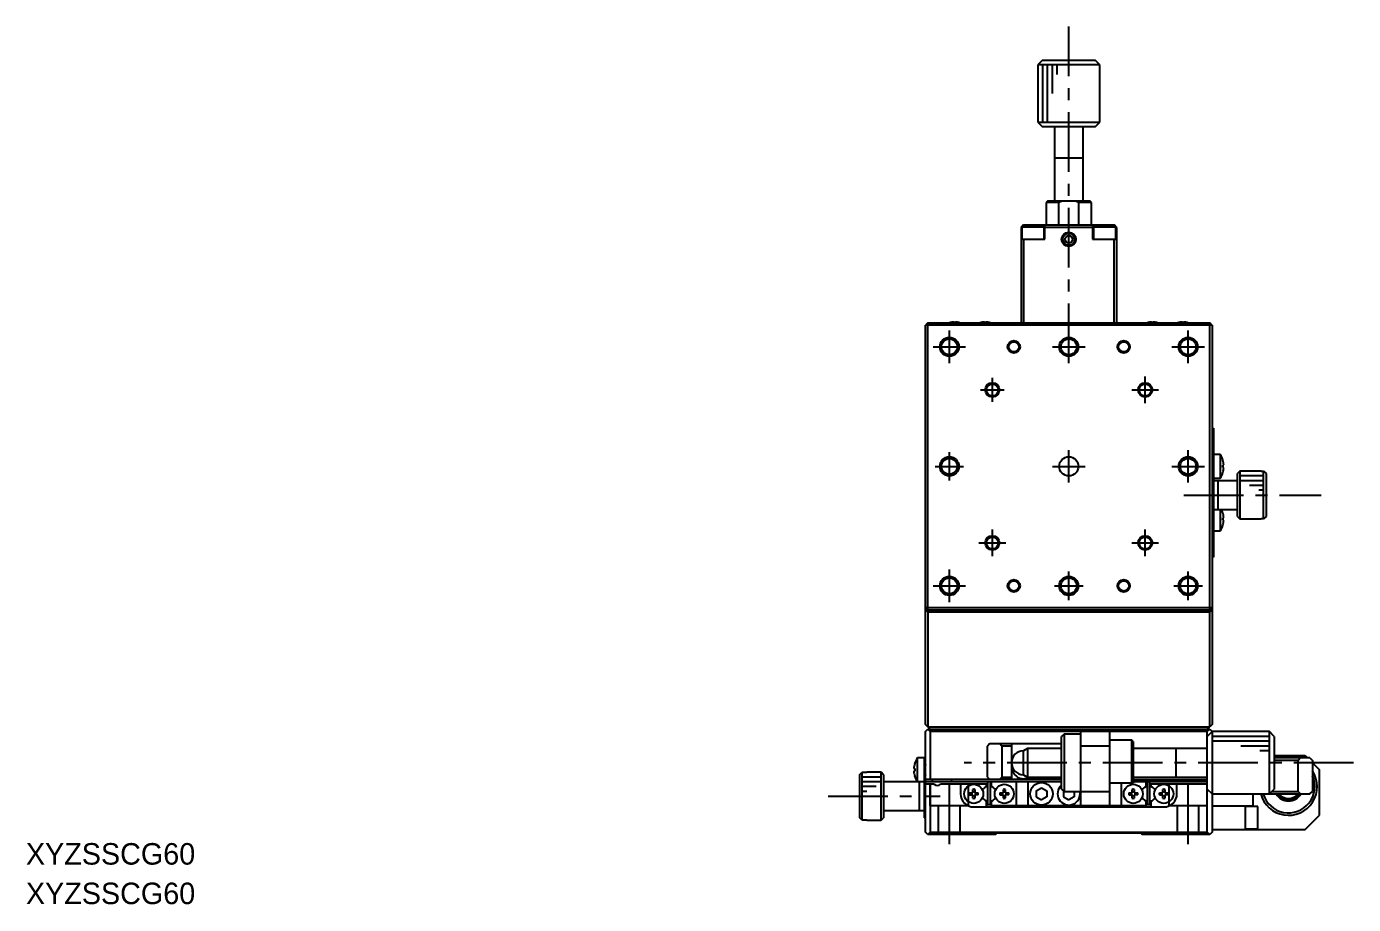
# Model space of a CAD drawing. Extents: x -311 to 350, y 30 to 570.
# Drawn here: x -285.5 to -7.7, y 30.1 to 213.7 of the extents above; entities that cross this region are included whole.
import ezdxf

# ---------------------------------------------------------------- set-up
doc = ezdxf.new("R2010")
doc.units = 0
doc.header["$LTSCALE"] = 10
doc.linetypes.add('CENTER', pattern=[2, 1.25, -0.25, 0.25, -0.25])
doc.linetypes.add('DASHED', pattern=[3.5, 2, -1.5])
doc.layers.get('0').update_dxf_attribs({"linetype": 'CONTINUOUS'})
doc.layers.add('CENTER', color=1, linetype='CENTER')
doc.styles.get("Standard").update_dxf_attribs({"font": 'FGP教科書体NT-M'})

msp = doc.modelspace()

# ---------------------------------------------------------------- linework, layer by layer
at = {"color": 7, "linetype": 'CONTINUOUS'}
for p, q in [((-72.772587, 206.696779), (-73.772587, 205.696779)), ((-60.772587, 205.696779), (-73.772587, 205.696779)), ((-73.772587, 205.696779), (-73.772587, 193.696779)), ((-72.772587, 206.696779), (-61.772587, 206.696779)), ((-60.772587, 205.696779), (-61.772587, 206.696779)), ((-60.772587, 193.696779), (-60.772587, 205.696779)), ((-73.772587, 193.696779), (-72.772587, 192.696779)), ((-73.772587, 193.696779), (-60.772587, 193.696779)), ((-61.772587, 192.696779), (-72.772587, 192.696779)), ((-70.272587, 192.696779), (-70.272587, 177.196798)), ((-64.272587, 177.196798), (-64.272587, 192.696779)), ((-61.772587, 192.696779), (-60.772587, 193.696779)), ((-71.722587, 177.196779), (-72.022587, 176.896779)), ((-69.393908, 176.896779), (-72.022587, 176.896779)), ((-72.022587, 176.896779), (-72.022587, 172.196779)), ((-62.822587, 177.196779), (-71.722587, 177.196779)), ((-68.591678, 177.196779), (-69.393908, 176.896779)), ((-69.393908, 176.896779), (-69.393908, 172.196779)), ((-65.151267, 176.896779), (-65.953497, 177.196779)), ((-62.522587, 176.896779), (-65.151267, 176.896779)), ((-65.151267, 172.196779), (-65.151267, 176.896779)), ((-62.522587, 176.896779), (-62.822587, 177.196779)), ((-62.522587, 172.196779), (-62.522587, 176.896779)), ((-76.772587, 172.196779), (-77.272587, 171.696779)), ((-77.272587, 171.696779), (-77.272587, 151.696779)), ((-77.122587, 171.796779), (-77.122587, 169.196779)), ((-77.122587, 171.796779), (-72.422587, 171.796779)), ((-76.772587, 172.196779), (-57.772587, 172.196779)), ((-72.422587, 169.196779), (-72.422587, 171.796779)), ((-72.272587, 169.196779), (-72.272587, 172.196779)), ((-62.272587, 171.696779), (-72.272587, 171.696779)), ((-68.138613, 169.196779), (-67.7056, 169.946779)), ((-67.7056, 169.946779), (-66.839575, 169.946779)), ((-66.839575, 169.946779), (-66.406562, 169.196779)), ((-62.272587, 172.196779), (-62.272587, 169.196779)), ((-62.122587, 171.796779), (-62.122587, 169.196779)), ((-62.122587, 171.796779), (-57.422587, 171.796779)), ((-57.272587, 171.696779), (-57.772587, 172.196779)), ((-57.422587, 169.196779), (-57.422587, 171.796779)), ((-57.272587, 171.696779), (-57.272587, 151.696779)), ((-77.272587, 169.196779), (-72.272587, 169.196779)), ((-76.772587, 169.196779), (-76.772587, 151.696779)), ((-67.7056, 168.446779), (-68.138613, 169.196779)), ((-66.839575, 168.446779), (-67.7056, 168.446779)), ((-66.406562, 169.196779), (-66.839575, 168.446779)), ((-62.272587, 169.196779), (-57.272587, 169.196779)), ((-57.772587, 151.696779), (-57.772587, 169.196779)), ((-96.772587, 151.696779), (-97.272587, 151.196779)), ((-97.272587, 67.696779), (-97.272587, 151.196779)), ((-37.272587, 151.196779), (-97.272587, 151.196779)), ((-96.772587, 91.696779), (-96.772587, 151.696779)), ((-96.772587, 151.696779), (-37.772587, 151.696779)), ((-92.058949, 151.7663), (-92.061203, 151.770923)), ((-91.352587, 151.7663), (-91.352587, 151.886638)), ((-90.992587, 151.7663), (-91.352587, 151.7663)), ((-90.992587, 151.886638), (-90.992587, 151.7663)), ((-90.283971, 151.770923), (-90.286226, 151.7663)), ((-85.658949, 151.7663), (-85.661203, 151.770923)), ((-84.952587, 151.7663), (-84.952587, 151.886638)), ((-84.592587, 151.7663), (-84.952587, 151.7663)), ((-84.592587, 151.886638), (-84.592587, 151.7663)), ((-83.883971, 151.770923), (-83.886226, 151.7663)), ((-50.658949, 151.7663), (-50.661203, 151.770923)), ((-49.952587, 151.7663), (-49.952587, 151.886638)), ((-49.592587, 151.7663), (-49.952587, 151.7663)), ((-49.592587, 151.886638), (-49.592587, 151.7663)), ((-48.883971, 151.770923), (-48.886226, 151.7663)), ((-44.258949, 151.7663), (-44.261203, 151.770923)), ((-43.552587, 151.7663), (-43.552587, 151.886638)), ((-43.192587, 151.7663), (-43.552587, 151.7663)), ((-43.192587, 151.886638), (-43.192587, 151.7663)), ((-42.483971, 151.770923), (-42.486226, 151.7663)), ((-37.272587, 151.196779), (-37.772587, 151.696779)), ((-37.772587, 91.696779), (-37.772587, 151.696779)), ((-37.272587, 151.196779), (-37.272587, 67.696779)), ((-37.272587, 129.696779), (-36.972587, 129.696779)), ((-36.972587, 129.696779), (-36.972587, 102.696779)), ((-35.58093, 124.196779), (-36.972587, 124.196779)), ((-35.58093, 124.196779), (-35.58093, 119.196779)), ((-35.010007, 122.955368), (-35.003152, 122.958712)), ((-35.010007, 121.956779), (-34.837635, 121.956779)), ((-35.010007, 121.436779), (-35.010007, 121.956779)), ((-34.837635, 121.436779), (-35.010007, 121.436779)), ((-35.003152, 120.434846), (-35.010007, 120.438189)), ((-31.472587, 120.696779), (-31.972587, 120.196779)), ((-31.972587, 111.196779), (-31.972587, 120.196779)), ((-31.472587, 120.696779), (-31.472587, 110.696779)), ((-26.972587, 120.696779), (-31.472587, 120.696779)), ((-26.972587, 120.696779), (-26.972587, 120.680753)), ((-26.972587, 120.680753), (-26.472587, 120.680753)), ((-26.472587, 110.712804), (-26.472587, 120.680753)), ((-26.472587, 120.680753), (-25.972587, 120.178966)), ((-25.972587, 120.178966), (-25.972587, 111.214592)), ((-36.972587, 119.196779), (-35.58093, 119.196779)), ((-31.972587, 118.696779), (-36.972587, 118.696779)), ((-35.972587, 112.696779), (-35.972587, 118.696779)), ((-36.972587, 112.696779), (-31.972587, 112.696779)), ((-35.58093, 112.696779), (-35.58093, 108.196779)), ((-35.010007, 111.955368), (-35.003152, 111.958712)), ((-31.972587, 111.196779), (-31.472587, 110.696779)), ((-25.972587, 111.214592), (-26.472587, 110.712804)), ((-35.010007, 110.956779), (-34.837635, 110.956779)), ((-35.010007, 110.436779), (-35.010007, 110.956779)), ((-34.837635, 110.436779), (-35.010007, 110.436779)), ((-35.003152, 109.434846), (-35.010007, 109.438189)), ((-31.472587, 110.696779), (-26.972587, 110.696779)), ((-26.972587, 110.712804), (-26.972587, 110.696779)), ((-26.472587, 110.712804), (-26.972587, 110.712804)), ((-36.972587, 108.196779), (-35.58093, 108.196779)), ((-36.972587, 102.696779), (-37.272587, 102.696779)), ((-97.272587, 92.196779), (-96.772587, 91.696779)), ((-97.272587, 92.196779), (-37.272587, 92.196779)), ((-97.272587, 91.696779), (-96.772587, 91.196779)), ((-97.272587, 91.696779), (-37.272587, 91.696779)), ((-37.772587, 91.696779), (-37.272587, 92.196779)), ((-37.772587, 91.196779), (-37.272587, 91.696779)), ((-37.772587, 91.196779), (-96.772587, 91.196779)), ((-96.772587, 91.196779), (-96.772587, 67.196779)), ((-92.061203, 91.622635), (-92.058949, 91.627257)), ((-91.352587, 91.627257), (-90.992587, 91.627257)), ((-91.352587, 91.50692), (-91.352587, 91.627257)), ((-90.992587, 91.627257), (-90.992587, 91.50692)), ((-90.286226, 91.627257), (-90.283971, 91.622635)), ((-85.661203, 91.622635), (-85.658949, 91.627257)), ((-84.952587, 91.627257), (-84.592587, 91.627257)), ((-84.952587, 91.50692), (-84.952587, 91.627257)), ((-84.592587, 91.627257), (-84.592587, 91.50692)), ((-83.886226, 91.627257), (-83.883971, 91.622635)), ((-50.661203, 91.622635), (-50.658949, 91.627257)), ((-49.952587, 91.627257), (-49.592587, 91.627257)), ((-49.952587, 91.50692), (-49.952587, 91.627257)), ((-49.592587, 91.627257), (-49.592587, 91.50692)), ((-48.886226, 91.627257), (-48.883971, 91.622635)), ((-44.261203, 91.622635), (-44.258949, 91.627257)), ((-43.552587, 91.627257), (-43.192587, 91.627257)), ((-43.552587, 91.50692), (-43.552587, 91.627257)), ((-43.192587, 91.627257), (-43.192587, 91.50692)), ((-42.486226, 91.627257), (-42.483971, 91.622635)), ((-37.772587, 67.196779), (-37.772587, 91.196779)), ((-96.272587, 66.696779), (-97.272587, 67.696779)), ((-97.272587, 66.196779), (-96.772587, 66.696779)), ((-96.772587, 67.196779), (-37.772587, 67.196779)), ((-96.772587, 66.696779), (-96.272587, 66.196779)), ((-96.772587, 66.696779), (-37.772587, 66.696779)), ((-37.272587, 67.696779), (-38.272587, 66.696779)), ((-38.272587, 66.196779), (-37.772587, 66.696779)), ((-37.772587, 66.696779), (-37.272587, 66.196779)), ((-97.272587, 45.196779), (-97.272587, 66.196779)), ((-96.272587, 66.196779), (-96.272587, 56.196779)), ((-38.272587, 66.196779), (-96.272587, 66.196779)), ((-68.272587, 65.696779), (-68.772587, 65.196779)), ((-68.772587, 54.196779), (-68.772587, 65.196779)), ((-68.272587, 65.696779), (-68.272587, 53.696779)), ((-64.772587, 65.696779), (-68.272587, 65.696779)), ((-64.772587, 50.696779), (-64.772587, 66.196779)), ((-58.772587, 66.196779), (-58.772587, 50.696779)), ((-54.072587, 64.446779), (-58.772587, 64.446779)), ((-54.072587, 55.446779), (-54.072587, 64.446779)), ((-53.772587, 64.146779), (-54.072587, 64.446779)), ((-53.772587, 64.146779), (-53.772587, 55.446779)), ((-37.272587, 66.196779), (-38.272587, 65.196779)), ((-38.272587, 45.196779), (-38.272587, 66.196779)), ((-25.272587, 66.196779), (-37.272587, 66.196779)), ((-37.272587, 66.196779), (-37.272587, 45.196779)), ((-25.272587, 53.196779), (-25.272587, 66.196779)), ((-24.272587, 65.196779), (-25.272587, 66.196779)), ((-24.272587, 65.196779), (-24.272587, 54.196779)), ((-83.772587, 63.696779), (-84.272587, 63.196779)), ((-84.272587, 56.696779), (-84.272587, 63.196779)), ((-83.772587, 63.696779), (-68.772587, 63.696779)), ((-81.272587, 63.196779), (-81.772587, 63.696779)), ((-79.272587, 63.196779), (-81.272587, 63.196779)), ((-81.272587, 63.196779), (-81.272587, 56.696779)), ((-79.272587, 63.696779), (-79.272587, 56.196779)), ((-75.906562, 62.696779), (-76.772587, 62.196779)), ((-76.772587, 57.196779), (-76.772587, 62.196779)), ((-68.772587, 62.696779), (-75.906562, 62.696779)), ((-75.906562, 62.696779), (-75.906562, 56.696779)), ((-58.772587, 63.196779), (-64.772587, 63.196779)), ((-38.272587, 62.696779), (-53.772587, 62.696779)), ((-24.272587, 61.196779), (-17.772587, 61.196779)), ((-17.772587, 61.196779), (-17.272587, 60.696779)), ((-99.70754, 58.456779), (-99.535168, 58.456779)), ((-99.542023, 59.458712), (-99.535168, 59.455368)), ((-99.535168, 58.456779), (-99.535168, 57.936779)), ((-98.964245, 55.696779), (-98.964245, 60.696779)), ((-97.272587, 60.696779), (-98.964245, 60.696779)), ((-97.572587, 60.696779), (-97.572587, 48.196779)), ((-97.460063, 58.396779), (-97.32832, 58.396779)), ((-97.32832, 59.146779), (-97.32832, 59.125487)), ((-97.32832, 58.396779), (-97.32832, 57.996779)), ((-16.772587, 60.696779), (-24.272587, 60.696779)), ((-19.272587, 60.196779), (-24.272587, 60.196779)), ((-18.772587, 60.696779), (-19.272587, 60.196779)), ((-19.272587, 53.696779), (-19.272587, 60.196779)), ((-16.772587, 60.696779), (-16.272587, 60.196779)), ((-16.272587, 60.196779), (-16.272587, 53.696779)), ((-16.272587, 59.696779), (-14.772587, 58.196779)), ((-111.072587, 57.168915), (-110.572587, 57.671716)), ((-111.072587, 57.168915), (-111.072587, 48.224643)), ((-110.572587, 57.671716), (-110.572587, 47.721842)), ((-109.572587, 57.671716), (-110.572587, 57.671716)), ((-106.572587, 57.696779), (-109.572587, 57.696779)), ((-109.572587, 57.696779), (-109.572587, 57.671716)), ((-106.572587, 47.696779), (-106.572587, 57.696779)), ((-106.072587, 57.196779), (-106.572587, 57.696779)), ((-106.072587, 57.196779), (-106.072587, 48.196779)), ((-68.772587, 55.696779), (-106.072587, 55.696779)), ((-99.535168, 57.936779), (-99.70754, 57.936779)), ((-99.535168, 56.938189), (-99.542023, 56.934846)), ((-98.572587, 55.696779), (-98.572587, 49.696779)), ((-97.32832, 57.996779), (-97.460063, 57.996779)), ((-97.32832, 57.26807), (-97.32832, 57.246779)), ((-68.772587, 56.196779), (-97.272587, 56.196779)), ((-95.872587, 56.196779), (-95.872587, 55.696779)), ((-91.772587, 55.696779), (-91.772587, 56.196779)), ((-84.272587, 56.696779), (-83.772587, 56.196779)), ((-84.272587, 55.696779), (-84.272587, 50.896779)), ((-83.672587, 50.896779), (-83.672587, 55.696779)), ((-83.472587, 54.741191), (-83.472587, 55.696779)), ((-81.772587, 56.196779), (-81.272587, 56.696779)), ((-81.272587, 56.696779), (-79.272587, 56.696779)), ((-78.272587, 55.696779), (-78.272587, 50.696779)), ((-76.772587, 57.196779), (-75.906562, 56.696779)), ((-75.906562, 56.696779), (-68.772587, 56.696779)), ((-75.772587, 50.696779), (-75.772587, 55.696779)), ((-53.772587, 56.696779), (-38.272587, 56.696779)), ((-53.772587, 56.196779), (-38.272587, 56.196779)), ((-38.272587, 55.696779), (-53.772587, 55.696779)), ((-51.072587, 54.741191), (-51.072587, 55.696779)), ((-50.872587, 55.696779), (-50.872587, 50.896779)), ((-50.272587, 50.896779), (-50.272587, 55.696779)), ((-42.772587, 56.196779), (-42.772587, 55.696779)), ((-38.672587, 56.196779), (-38.672587, 55.696779)), ((-14.772587, 48.696779), (-14.772587, 58.196779)), ((-95.434025, 55.196779), (-97.272587, 55.196779)), ((-96.272587, 55.196779), (-96.272587, 45.196779)), ((-84.472587, 55.196779), (-94.11115, 55.196779)), ((-89.922587, 55.196779), (-89.922587, 53.196779)), ((-88.101296, 53.396779), (-87.372587, 53.396779)), ((-88.101296, 52.996779), (-87.372587, 52.996779)), ((-87.372587, 53.396779), (-87.372587, 54.125487)), ((-87.372587, 52.26807), (-87.372587, 52.996779)), ((-86.972587, 54.125487), (-86.972587, 53.396779)), ((-86.972587, 53.396779), (-86.243879, 53.396779)), ((-86.972587, 52.996779), (-86.972587, 52.26807)), ((-86.243879, 52.996779), (-86.972587, 52.996779)), ((-84.472587, 54.741191), (-84.766337, 54.571594)), ((-84.472587, 54.741191), (-84.472587, 55.196779)), ((-83.178837, 54.571594), (-83.472587, 54.741191)), ((-81.701296, 53.396779), (-80.972587, 53.396779)), ((-81.701296, 52.996779), (-80.972587, 52.996779)), ((-80.972587, 53.396779), (-80.972587, 54.125487)), ((-80.972587, 52.26807), (-80.972587, 52.996779)), ((-80.572587, 54.125487), (-80.572587, 53.396779)), ((-80.572587, 53.396779), (-79.843879, 53.396779)), ((-80.572587, 52.996779), (-80.572587, 52.26807)), ((-79.843879, 52.996779), (-80.572587, 52.996779)), ((-74.072587, 53.831864), (-72.972587, 54.466949)), ((-74.072587, 53.831864), (-74.072587, 52.561693)), ((-72.972587, 54.466949), (-71.872587, 53.831864)), ((-71.872587, 53.831864), (-71.872587, 52.561693)), ((-68.772587, 54.196779), (-68.272587, 53.696779)), ((-68.372587, 53.796779), (-68.372587, 52.561693)), ((-68.272587, 53.696779), (-58.772587, 53.696779)), ((-66.172587, 53.696779), (-66.172587, 52.561693)), ((-53.772587, 55.446779), (-58.772587, 55.446779)), ((-56.272587, 55.446779), (-56.272587, 50.696779)), ((-54.701296, 53.396779), (-53.972587, 53.396779)), ((-54.701296, 52.996779), (-53.972587, 52.996779)), ((-53.972587, 53.396779), (-53.972587, 54.125487)), ((-53.972587, 52.26807), (-53.972587, 52.996779)), ((-53.572587, 54.125487), (-53.572587, 53.396779)), ((-53.572587, 53.396779), (-52.843879, 53.396779)), ((-53.572587, 52.996779), (-53.572587, 52.26807)), ((-52.843879, 52.996779), (-53.572587, 52.996779)), ((-51.366337, 54.571594), (-51.072587, 54.741191)), ((-50.072587, 55.196779), (-50.072587, 54.741191)), ((-38.272587, 55.196779), (-50.072587, 55.196779)), ((-50.072587, 54.741191), (-49.778837, 54.571594)), ((-48.301296, 53.396779), (-47.572587, 53.396779)), ((-48.301296, 52.996779), (-47.572587, 52.996779)), ((-47.572587, 53.396779), (-47.572587, 54.125487)), ((-47.572587, 52.26807), (-47.572587, 52.996779)), ((-47.172587, 54.125487), (-47.172587, 53.396779)), ((-47.172587, 53.396779), (-46.443879, 53.396779)), ((-47.172587, 52.996779), (-47.172587, 52.26807)), ((-46.443879, 52.996779), (-47.172587, 52.996779)), ((-44.622587, 53.196779), (-44.622587, 55.196779)), ((-38.272587, 54.196779), (-37.272587, 53.196779)), ((-37.272587, 53.196779), (-16.772587, 53.196779)), ((-28.772587, 53.196779), (-28.772587, 50.696779)), ((-25.272587, 53.196779), (-24.272587, 54.196779)), ((-24.772587, 53.696779), (-19.272587, 53.696779)), ((-19.272587, 53.696779), (-18.772587, 53.196779)), ((-16.772587, 53.196779), (-16.272587, 53.696779)), ((-87.172587, 50.446779), (-84.472587, 50.446779)), ((-84.472587, 51.652367), (-84.766337, 51.821963)), ((-84.472587, 50.396779), (-84.472587, 51.652367)), ((-50.072587, 50.396779), (-84.472587, 50.396779)), ((-83.672587, 50.896779), (-84.272587, 50.896779)), ((-83.472587, 51.652367), (-83.178837, 51.821963)), ((-83.472587, 50.696779), (-83.472587, 51.652367)), ((-51.072587, 50.696779), (-83.472587, 50.696779)), ((-78.622587, 50.696779), (-78.622587, 50.396779)), ((-74.072587, 52.561693), (-72.972587, 51.926608)), ((-73.922587, 50.396779), (-73.922587, 50.696779)), ((-71.872587, 52.561693), (-72.972587, 51.926608)), ((-68.772587, 50.696779), (-68.772587, 50.396779)), ((-68.372587, 52.561693), (-67.272587, 51.926608)), ((-67.557687, 50.69626), (-67.282397, 50.672944)), ((-66.172587, 52.561693), (-67.272587, 51.926608)), ((-67.228041, 50.672825), (-66.944703, 50.696539)), ((-65.772587, 50.396779), (-65.772587, 50.696779)), ((-60.622587, 50.696779), (-60.622587, 50.396779)), ((-55.922587, 50.396779), (-55.922587, 50.696779)), ((-51.072587, 51.652367), (-51.366337, 51.821963)), ((-51.072587, 50.696779), (-51.072587, 51.652367)), ((-50.272587, 50.896779), (-50.872587, 50.896779)), ((-50.072587, 51.652367), (-49.778837, 51.821963)), ((-50.072587, 51.652367), (-50.072587, 50.396779)), ((-50.072587, 50.446779), (-47.372587, 50.446779)), ((-37.272587, 50.696779), (-28.772587, 50.696779)), ((-30.272587, 45.696779), (-30.272587, 50.696779)), ((-27.672587, 50.546779), (-30.272587, 50.546779)), ((-27.672587, 45.846779), (-27.672587, 50.546779)), ((-110.572587, 47.721842), (-111.072587, 48.224643)), ((-110.572587, 47.721842), (-109.572587, 47.721842)), ((-109.572587, 47.721842), (-109.572587, 47.696779)), ((-109.572587, 47.696779), (-106.572587, 47.696779)), ((-106.572587, 47.696779), (-106.072587, 48.196779)), ((-106.072587, 49.696779), (-97.572587, 49.696779)), ((-97.272587, 48.196779), (-97.572587, 48.196779)), ((-17.772587, 45.696779), (-14.772587, 48.696779)), ((-96.772587, 44.696779), (-97.272587, 45.196779)), ((-96.272587, 45.196779), (-96.772587, 44.696779)), ((-82.622587, 44.696779), (-96.772587, 44.696779)), ((-96.272587, 45.196779), (-38.272587, 45.196779)), ((-82.622587, 44.696779), (-82.272587, 45.046779)), ((-82.272587, 45.046779), (-52.272587, 45.046779)), ((-52.272587, 45.046779), (-51.922587, 44.696779)), ((-37.772587, 44.696779), (-51.922587, 44.696779)), ((-37.772587, 44.696779), (-38.272587, 45.196779)), ((-37.272587, 45.196779), (-37.772587, 44.696779)), ((-37.272587, 45.696779), (-17.772587, 45.696779)), ((-30.272587, 45.846779), (-27.672587, 45.846779))]:
    msp.add_line(p, q, dxfattribs=at)
at = {"color": 3, "linetype": 'CONTINUOUS'}
for p, q in [((-72.772587, 205.696779), (-72.772587, 193.696779)), ((-71.772587, 205.696779), (-71.772587, 193.696779)), ((-70.772587, 205.696779), (-70.772587, 199.696779)), ((-69.772587, 205.696779), (-69.772587, 203.696779)), ((-64.272582, 186.196779), (-70.272592, 186.196779)), ((-26.472587, 119.696779), (-31.472587, 119.696779)), ((-26.472587, 118.696779), (-31.472587, 118.696779)), ((-26.472587, 117.696779), (-29.472587, 117.696779)), ((-26.472587, 116.696779), (-27.472587, 116.696779)), ((-25.272587, 65.196779), (-37.272587, 65.196779)), ((-25.272587, 64.196779), (-37.272587, 64.196779)), ((-44.772587, 56.696774), (-44.772587, 62.696784)), ((-25.272587, 63.196779), (-31.272587, 63.196779)), ((-25.272587, 62.196779), (-27.272587, 62.196779)), ((-106.572587, 56.696779), (-110.572587, 56.696779)), ((-106.572587, 55.696779), (-110.572587, 55.696779)), ((-107.572587, 54.696779), (-110.572587, 54.696779)), ((-109.572587, 53.696779), (-110.572587, 53.696779))]:
    msp.add_line(p, q, dxfattribs=at)
at = {"color": 3, "linetype": 'DASHED'}
for p, q in [((-96.272587, 50.696779), (-96.272587, 55.196779)), ((-88.272587, 50.696779), (-88.272587, 55.196779)), ((-46.272587, 50.696779), (-46.272587, 55.196779)), ((-38.272587, 50.696779), (-38.272587, 55.196779)), ((-88.272587, 50.696779), (-96.272587, 50.696779)), ((-94.522587, 44.696779), (-94.522587, 50.696779)), ((-90.022587, 44.696779), (-90.022587, 50.696779)), ((-38.272587, 50.696779), (-46.272587, 50.696779)), ((-44.522587, 44.696779), (-44.522587, 50.696779)), ((-40.022587, 44.696779), (-40.022587, 50.696779))]:
    msp.add_line(p, q, dxfattribs=at)
at = {"color": 3, "linetype": 'CONTINUOUS'}
for centre, radius in [((-67.272587, 169.196779), 1.5), ((-92.272587, 146.696779), 2), ((-78.772587, 146.696779), 1.3), ((-67.272587, 146.696779), 2), ((-55.772587, 146.696779), 1.3), ((-42.272587, 146.696779), 2), ((-83.272587, 137.696779), 1.5), ((-51.272587, 137.696779), 1.5), ((-92.272587, 121.696779), 2), ((-42.272587, 121.696779), 2), ((-83.272587, 105.696779), 1.5), ((-51.272587, 105.696779), 1.5), ((-92.272587, 96.696779), 2), ((-78.772587, 96.696779), 1.3), ((-67.272587, 96.696779), 2), ((-55.772587, 96.696779), 1.3), ((-42.272587, 96.696779), 2)]:
    msp.add_circle(centre, radius, dxfattribs=at)
at = {"color": 7, "linetype": 'CONTINUOUS'}
for centre, radius in [((-67.272587, 169.196779), 1.25), ((-92.272587, 146.696779), 1.65), ((-78.772587, 146.696779), 1.075), ((-67.272587, 146.696779), 1.65), ((-55.772587, 146.696779), 1.075), ((-42.272587, 146.696779), 1.65), ((-83.272587, 137.696779), 1.25), ((-51.272587, 137.696779), 1.25), ((-92.272587, 121.696779), 1.65), ((-67.272587, 121.696779), 2), ((-42.272587, 121.696779), 1.65), ((-83.272587, 105.696779), 1.25), ((-51.272587, 105.696779), 1.25), ((-92.272587, 96.696779), 1.65), ((-78.772587, 96.696779), 1.075), ((-67.272587, 96.696779), 1.65), ((-55.772587, 96.696779), 1.075), ((-42.272587, 96.696779), 1.65), ((-87.172587, 53.196779), 2), ((-80.772587, 53.196779), 2), ((-72.972587, 53.196779), 2.35), ((-53.772587, 53.196779), 2), ((-47.372587, 53.196779), 2)]:
    msp.add_circle(centre, radius, dxfattribs=at)
for centre, radius, start, end in [((-91.172587, 148.696779), 3.2, 106.122533, 110.364135), ((-91.172587, 148.696779), 3.194933, 93.229709, 106.106712), ((-91.172587, 148.696779), 3.194933, 73.893288, 86.770291), ((-91.172587, 148.696779), 3.2, 69.635865, 73.877467), ((-84.772587, 148.696779), 3.2, 106.122533, 110.364135), ((-84.772587, 148.696779), 3.194933, 93.229709, 106.106712), ((-84.772587, 148.696779), 3.194933, 73.893288, 86.770291), ((-84.772587, 148.696779), 3.2, 69.635865, 73.877467), ((-49.772587, 148.696779), 3.2, 106.122533, 110.364135), ((-49.772587, 148.696779), 3.194933, 93.229709, 106.106712), ((-49.772587, 148.696779), 3.194933, 73.893288, 86.770291), ((-49.772587, 148.696779), 3.2, 69.635865, 73.877467), ((-43.372587, 148.696779), 3.2, 106.122533, 110.364135), ((-43.372587, 148.696779), 3.194933, 93.229709, 106.106712), ((-43.372587, 148.696779), 3.194933, 73.893288, 86.770291), ((-43.372587, 148.696779), 3.2, 69.635865, 73.877467), ((-39.322587, 121.696779), 4.5, 16.285843, 33.748989), ((-39.322587, 121.696779), 4.492483, 3.317816, 16.26943), ((-39.322587, 121.696779), 4.5, 326.251011, 343.714157), ((-39.322587, 121.696779), 4.492483, 343.73057, 356.682184), ((-39.322587, 110.696779), 4.5, 16.285843, 26.3878), ((-39.322587, 110.696779), 4.492483, 3.317816, 16.26943), ((-39.322587, 110.696779), 4.5, 326.251011, 343.714157), ((-39.322587, 110.696779), 4.492483, 343.73057, 356.682184), ((-91.172587, 94.696779), 3.2, 249.635865, 253.877467), ((-91.172587, 94.696779), 3.2, 286.122533, 290.364135), ((-84.772587, 94.696779), 3.2, 249.635865, 253.877467), ((-84.772587, 94.696779), 3.2, 286.122533, 290.364135), ((-49.772587, 94.696779), 3.2, 249.635865, 253.877467), ((-49.772587, 94.696779), 3.2, 286.122533, 290.364135), ((-43.372587, 94.696779), 3.2, 249.635865, 253.877467), ((-43.372587, 94.696779), 3.2, 286.122533, 290.364135), ((-91.172587, 94.696779), 3.194933, 253.893288, 266.770291), ((-91.172587, 94.696779), 3.194933, 273.229709, 286.106712), ((-84.772587, 94.696779), 3.194933, 253.893288, 266.770291), ((-84.772587, 94.696779), 3.194933, 273.229709, 286.106712), ((-49.772587, 94.696779), 3.194933, 253.893288, 266.770291), ((-49.772587, 94.696779), 3.194933, 273.229709, 286.106712), ((-43.372587, 94.696779), 3.194933, 253.893288, 266.770291), ((-43.372587, 94.696779), 3.194933, 273.229709, 286.106712), ((-76.772587, 59.696779), 2.5, 90, 270), ((-95.222587, 58.196779), 4.492483, 163.73057, 176.682184), ((-95.222587, 58.196779), 4.5, 146.251011, 163.714157), ((-94.272587, 58.196779), 3.193744, 163.094742, 176.40965), ((-94.272587, 58.196779), 3.2, 159.635865, 162.729995), ((-76.772587, 58.696779), 2.35, 176.6762, 301.672433), ((-95.222587, 58.196779), 4.492483, 183.317816, 196.26943), ((-95.222587, 58.196779), 4.5, 196.285843, 213.748989), ((-94.272587, 58.196779), 3.193744, 183.59035, 196.905258), ((-94.272587, 58.196779), 3.2, 197.270005, 200.364135), ((-71.072587, 58.696779), 2.35, 238.327567, 301.672433), ((-21.272587, 54.696779), 6, 194.477512, 33.55731), ((-21.272587, 54.696779), 5.5, 195.82662, 24.619977), ((-94.772587, 55.946779), 1, 228.590378, 311.409622), ((-87.172587, 53.196779), 2.75, 180, 270), ((-87.172587, 53.196779), 0.95, 167.846803, 192.153197), ((-87.172587, 53.196779), 0.435085, 152.633517, 207.366483), ((-87.172587, 53.196779), 0.95, 77.846803, 102.153197), ((-87.172587, 53.196779), 0.435085, 62.633517, 117.366483), ((-87.172587, 53.196779), 0.435085, 242.633517, 297.366483), ((-87.172587, 53.196779), 0.435085, 332.633517, 27.366483), ((-87.172587, 53.196779), 0.95, 347.846803, 12.153197), ((-83.857682, 53.081874), 1.75, 135, 148.118467), ((-83.972588, 53.196779), 1.5875, 134.999975, 149.566737), ((-83.972587, 53.196779), 1.5875, 120, 135), ((-83.972588, 53.196779), 1.5875, 100.893016, 120), ((-83.972588, 53.196779), 1.5875, 59.999969, 79.10691), ((-83.972587, 53.196779), 1.5875, 45, 60), ((-83.972588, 53.196779), 1.5875, 30.433182, 45.00025), ((-84.087492, 53.081874), 1.75, 31.881533, 45), ((-80.772587, 53.196779), 0.95, 167.846803, 192.153197), ((-80.772587, 53.196779), 0.435085, 152.633517, 207.366483), ((-80.772587, 53.196779), 0.95, 77.846803, 102.153197), ((-80.772587, 53.196779), 0.435085, 62.633517, 117.366483), ((-80.772587, 53.196779), 0.435085, 242.633517, 297.366483), ((-80.772587, 53.196779), 0.435085, 332.633517, 27.366483), ((-80.772587, 53.196779), 0.95, 347.846803, 12.153197), ((-67.272587, 53.196779), 2.35, 129.665013, 12.284494), ((-53.772587, 53.196779), 0.95, 167.846803, 192.153197), ((-53.772587, 53.196779), 0.435085, 152.633517, 207.366483), ((-53.772587, 53.196779), 0.95, 77.846803, 102.153197), ((-53.772587, 53.196779), 0.435085, 62.633517, 117.366483), ((-53.772587, 53.196779), 0.435085, 242.633517, 297.366483), ((-53.772587, 53.196779), 0.435085, 332.633517, 27.366483), ((-53.772587, 53.196779), 0.95, 347.846803, 12.153197), ((-50.457682, 53.081874), 1.75, 135, 148.118467), ((-50.572588, 53.196779), 1.5875, 134.999975, 149.566737), ((-50.572587, 53.196779), 1.5875, 120, 135), ((-50.572588, 53.196779), 1.5875, 100.893016, 120), ((-50.572588, 53.196779), 1.5875, 59.999969, 79.10691), ((-50.572587, 53.196779), 1.5875, 45, 60), ((-50.572588, 53.196779), 1.5875, 30.433182, 45.00025), ((-50.687492, 53.081874), 1.75, 31.881533, 45), ((-47.372587, 53.196779), 0.95, 167.846803, 192.153197), ((-47.372587, 53.196779), 0.435085, 152.633517, 207.366483), ((-47.372587, 53.196779), 0.95, 77.846803, 102.153197), ((-47.372587, 53.196779), 0.435085, 62.633517, 117.366483), ((-47.372587, 53.196779), 0.435085, 242.633517, 297.366483), ((-47.372587, 53.196779), 2.75, 270, 0), ((-47.372587, 53.196779), 0.435085, 332.633517, 27.366483), ((-47.372587, 53.196779), 0.95, 347.846803, 12.153197), ((-21.272587, 54.696779), 3, 210, 330), ((-21.272587, 54.696779), 2.5, 216.869898, 323.130102), ((-87.172587, 53.196779), 0.95, 257.846803, 282.153197), ((-83.857682, 53.311684), 1.75, 211.881532, 225), ((-83.972588, 53.196779), 1.5875, 210.433263, 224.99975), ((-83.972588, 53.196779), 1.5875, 225.000026, 259.106984), ((-83.972588, 53.196779), 1.5875, 280.89309, 300), ((-83.972588, 53.196779), 1.5875, 300.000031, 329.566818), ((-84.087492, 53.311684), 1.75, 315, 328.118467), ((-80.772587, 53.196779), 0.95, 257.846803, 282.153197), ((-67.253323, 50.921743), 0.25, 244.139368, 295.860632), ((-53.772587, 53.196779), 0.95, 257.846803, 282.153197), ((-50.457682, 53.311684), 1.75, 211.881532, 225), ((-50.572588, 53.196779), 1.5875, 210.433263, 224.99975), ((-50.572588, 53.196779), 1.5875, 225.000026, 259.106984), ((-50.572588, 53.196779), 1.5875, 280.89309, 300), ((-50.572588, 53.196779), 1.5875, 300.000031, 329.566818), ((-50.687492, 53.311684), 1.75, 315, 328.118467), ((-47.372587, 53.196779), 0.95, 257.846803, 282.153197)]:
    msp.add_arc(centre, radius, start, end, dxfattribs=at)
at = {"color": 3, "linetype": 'CONTINUOUS'}
msp.add_arc((-21.272587, 54.696779), 2.75, 213.055731, 326.944269, dxfattribs=at)
at = {"layer": 'CENTER', "color": 1, "linetype": 'CENTER'}
for p, q in [((-67.272587, 143.296779), (-67.272587, 213.696779)), ((-92.272587, 143.296779), (-92.272587, 150.096779)), ((-42.272587, 143.296779), (-42.272587, 150.096779)), ((-95.672587, 146.696779), (-88.872587, 146.696779)), ((-70.672587, 146.696779), (-63.872587, 146.696779)), ((-45.672587, 146.696779), (-38.872587, 146.696779)), ((-83.272587, 135.196779), (-83.272587, 140.196779)), ((-51.272587, 134.896779), (-51.272587, 140.496779)), ((-85.772587, 137.696779), (-80.772587, 137.696779)), ((-54.072587, 137.696779), (-48.472587, 137.696779)), ((-67.272587, 118.296779), (-67.272587, 125.096779)), ((-42.272587, 118.296779), (-42.272587, 125.096779)), ((-92.272587, 118.716779), (-92.272587, 124.676779)), ((-95.252587, 121.696779), (-89.292587, 121.696779)), ((-70.672587, 121.696779), (-63.872587, 121.696779)), ((-45.672587, 121.696779), (-38.872587, 121.696779)), ((-43.172587, 115.696779), (-14.422587, 115.696779)), ((-83.272587, 102.896779), (-83.272587, 108.496779)), ((-51.272587, 102.896779), (-51.272587, 108.496779)), ((-86.072587, 105.696779), (-80.472587, 105.696779)), ((-54.072587, 105.696779), (-48.472587, 105.696779)), ((-92.272587, 93.296779), (-92.272587, 100.096779)), ((-67.272587, 93.716779), (-67.272587, 99.676779)), ((-42.272587, 93.716779), (-42.272587, 99.676779)), ((-95.672587, 96.696779), (-88.872587, 96.696779)), ((-70.252587, 96.696779), (-64.292587, 96.696779)), ((-45.252587, 96.696779), (-39.292587, 96.696779)), ((-7.672587, 59.696779), (-89.172587, 59.696779)), ((-92.272587, 42.696779), (-92.272587, 57.196779)), ((-42.272587, 42.696779), (-42.272587, 57.196779)), ((-117.672587, 52.696779), (-94.172587, 52.696779))]:
    msp.add_line(p, q, dxfattribs=at)

# ---------------------------------------------------------------- texts
at = {"color": 7}
for p in [(-285.610846, 38.384664), (-285.610846, 30.118057)]:
    msp.add_text('XYZSSCG60', height=4.5, dxfattribs=at).set_placement(p)

doc.saveas('drawing.dxf')
